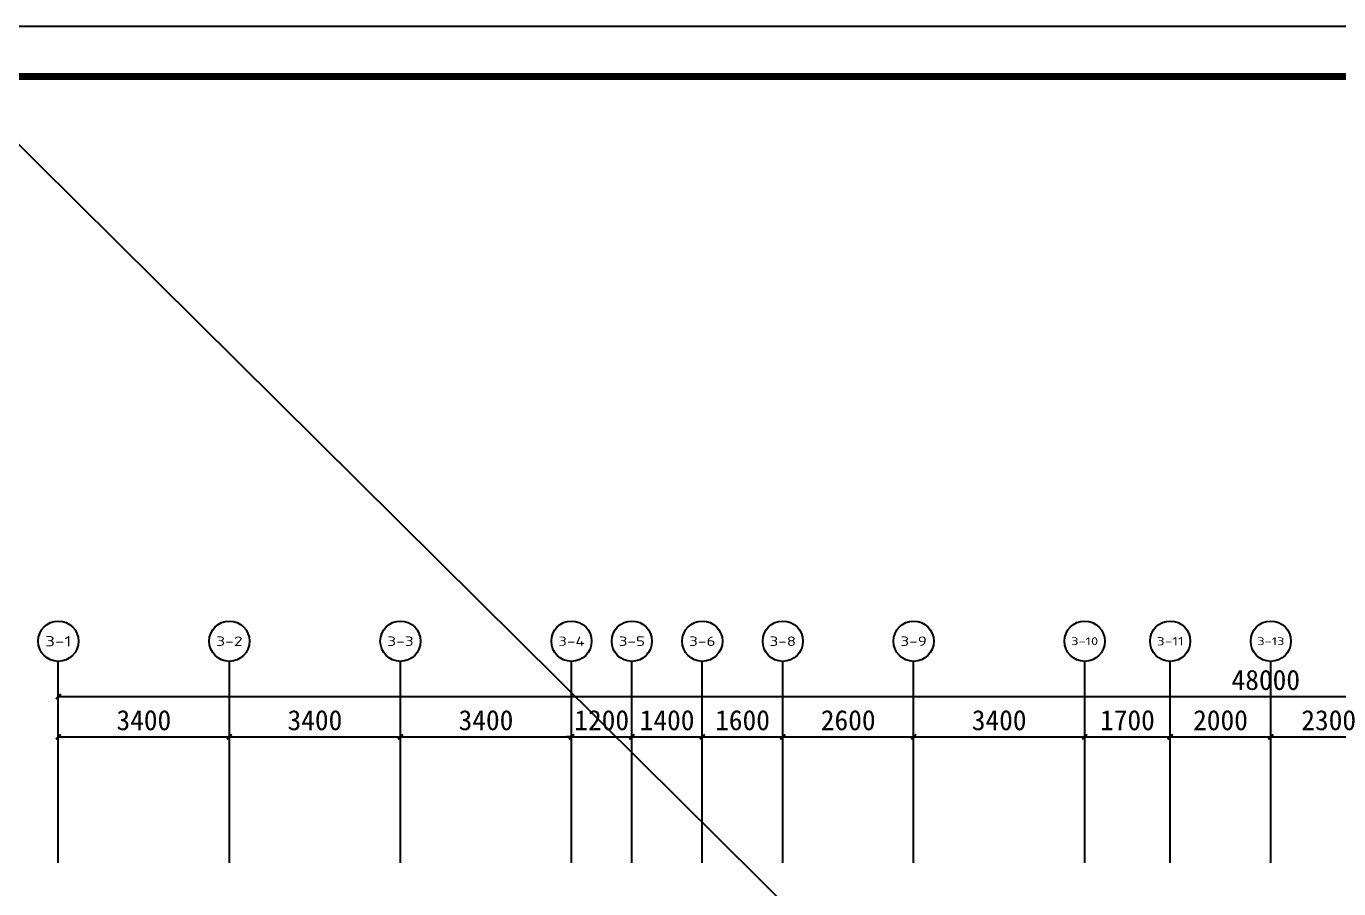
# Model space of a CAD drawing. Extents: x 2378699 to 2462834, y 1041771 to 1211756.
# Drawn here: x 2393799 to 2419886, y 1194603 to 1211738 of the extents above; entities that cross this region are included whole.
import ezdxf
from ezdxf.enums import TextEntityAlignment as Align

# ---------------------------------------------------------------- set-up
doc = ezdxf.new("R2010")
doc.units = 0
doc.header["$LTSCALE"] = 1000
doc.layers.get('0').update_dxf_attribs({"linetype": 'CONTINUOUS'})
doc.layers.get('Defpoints').update_dxf_attribs({"color": 6, "linetype": 'CONTINUOUS'})
for name, color, linetype in [('0p-洞填充', 1, 'CONTINUOUS'), ('AXIS', 3, 'CONTINUOUS'), ('AXIS_TEXT', 7, 'CONTINUOUS'), ('LABEL_FIXBOX_PM', 7, 'CONTINUOUS'), ('LABEL_TXT_PM', 1, 'CONTINUOUS')]:
    doc.layers.add(name, color=color, linetype=linetype)
doc.styles.add('_TCH_AXIS', font='tssdeng.shx', dxfattribs={"width": 0.7, "bigfont": 'tssdchn.shx'})
doc.styles.add('COMPLEX', font='COMPLEX')
doc.styles.add('LABEL_TXT_PM', font='pm_njadri_romans1.shx', dxfattribs={"width": 0.7, "bigfont": 'pm_njadri_hztxt.shx'})
doc.styles.add('黑体', font='simhei.ttf')
doc.dimstyles.new('_TCH_ARCH&&100', dxfattribs={"dimtxt": 400, "dimasz": 100, "dimexe": 250, "dimexo": 300, "dimgap": 126.25, "dimtad": 1, "dimdec": 0, "dimdsep": 46, "dimtxsty": '黑体', "dimblk": 'ARCHTICK', "dimcen": 0.09, "dimclrt": 7, "dimazin": 2, "dimtfac": 1, "dimtdec": 0, "dimtix": 1, "dimtmove": 2, "dimatfit": 3, "dimldrblk": 'ARCHTICK', "dimfxl": 0, "dimtolj": 1, "dimtzin": 0, "dimarcsym": 0})

# ---------------------------------------------------------------- blocks, each defined once
blk = doc.blocks.new('PMSheet_A1_20150113_5-3892016032414355901')
at = {"layer": 'LABEL_FIXBOX_PM'}
blk.add_lwpolyline([(0, 594), (841, 594), (841, 0), (0, 0)], close=True, dxfattribs=at)
at = {"layer": 'LABEL_FIXBOX_PM', "const_width": 1.4}
blk.add_lwpolyline([(831, 584), (25, 584), (25, 10), (831, 10)], close=True, dxfattribs=at)
at = {"layer": 'LABEL_TXT_PM', "style": 'LABEL_TXT_PM'}
for tag, height, width, p in [('修改图应说明理由', 4.5, 0.7, (788.35, 468.8)), ('出图章签名', 4.5, 0.7, (759.46, 338.09)), ('建设单位_U01', 4.5, 0.7, (800.9, 212.14)), ('建设单位', 4.5, 0.7, (800.9, 210.2)), ('建设单位_D01', 4.5, 0.7, (800.9, 207.4)), ('项目名称_U01', 4.5, 0.7, (800.9, 200.42)), ('项目名称', 4.5, 0.7, (800.9, 198.19)), ('项目名称_D01', 4.5, 0.7, (800.9, 195.3)), ('设计编号', 4.5, 0.6, (780.76, 187.9)), ('分项号', 4.5, 0.6, (820.26, 188)), ('项目经理', 4.5, 0.7, (780.26, 172)), ('项目经理签名', 4.5, 0.7, (810.18, 172.26)), ('审定', 4.5, 0.7, (780.26, 163.9)), ('审定签名', 4.5, 0.7, (810.18, 164.16)), ('审核', 4.5, 0.7, (780.26, 156)), ('审核签名', 4.5, 0.7, (810.18, 156.26)), ('项目负责', 4.5, 0.7, (780.26, 148)), ('项目负责签名', 4.5, 0.7, (810.18, 148.26)), ('专业负责', 4.5, 0.7, (780.26, 140)), ('专业负责签名', 4.5, 0.7, (810.18, 140.26)), ('校对', 4.5, 0.7, (780.26, 131.9)), ('校对签名', 4.5, 0.7, (810.18, 132.16)), ('设计', 4.5, 0.7, (780.26, 124)), ('设计签名', 4.5, 0.7, (810.18, 124.26)), ('绘制', 4.5, 0.7, (780.26, 115.9)), ('绘制签名', 4.5, 0.7, (810.18, 116.16)), ('方案_01', 4.5, 0.7, (780.26, 95.9)), ('方案_01签名', 4.5, 0.7, (810.18, 96.16)), ('方案_02', 4.5, 0.7, (780.26, 87.9)), ('方案_02签名', 4.5, 0.7, (810.18, 88.16)), ('方案_03', 4.5, 0.7, (780.29, 79.9)), ('方案_03签名', 4.5, 0.7, (810.2, 80.16)), ('方案_04', 4.5, 0.7, (780.26, 71.9)), ('方案_04签名', 4.5, 0.7, (810.18, 72.16)), ('图名_U02', 4.5, 0.7, (790.5, 60.2)), ('图名_U01', 4.5, 0.7, (790.5, 54.2)), ('图名', 4.5, 0.7, (790.5, 47.96)), ('图名_D01', 4.5, 0.7, (790.5, 42.4)), ('图名_D02', 4.5, 0.7, (790.5, 37)), ('图号', 3.5, 0.7, (760.97, 20.95)), ('图档号', 3.5, 0.7, (781.1, 20.95)), ('日期', 3.5, 0.7, (801.07, 20.95)), ('版本号', 3.5, 0.7, (820.27, 20.95))]:
    blk.add_attdef(tag, text='', height=height, dxfattribs=dict(at, width=width)).set_placement(p, align=Align.CENTER)
blk = doc.blocks.new('_ArchTick')
at = {"color": 0, "linetype": 'ByBlock', "const_width": 0.4}
blk.add_lwpolyline([(-0.5, -0.5), (0.5, 0.5)], dxfattribs=at)
blk = doc.blocks.new('*D77')
at = {"layer": 'AXIS', "color": 0, "lineweight": -2}
for p, q in [((2394436, 1195420), (2394436, 1197870)), ((2397836, 1195420), (2397836, 1197870)), ((2394436, 1197620), (2397836, 1197620))]:
    blk.add_line(p, q, dxfattribs=at)
at = {"layer": 'Defpoints', "color": 0}
for p in [(2397836, 1197620), (2394436, 1195120), (2397836, 1195120)]:
    blk.add_point(p, dxfattribs=at)
at = {"layer": 'AXIS', "color": 0, "lineweight": -2, "xscale": 100, "yscale": 100, "zscale": 100, "rotation": 180}
blk.add_blockref('_ArchTick', (2394436, 1197620), dxfattribs=at)
at = {"layer": 'AXIS', "color": 0, "lineweight": -2, "xscale": 100, "yscale": 100, "zscale": 100}
blk.add_blockref('_ArchTick', (2397836, 1197620), dxfattribs=at)
at = {"layer": 'AXIS', "color": 7, "insert": (2396136, 1197949), "char_height": 400, "attachment_point": 5, "style": '黑体'}
blk.add_mtext('\\A1;3400', dxfattribs=at)
blk = doc.blocks.new('*D78')
at = {"layer": 'AXIS', "color": 0, "lineweight": -2}
for p, q in [((2397836, 1195420), (2397836, 1197870)), ((2401236, 1195420), (2401236, 1197870)), ((2397836, 1197620), (2401236, 1197620))]:
    blk.add_line(p, q, dxfattribs=at)
at = {"layer": 'Defpoints', "color": 0}
for p in [(2401236, 1197620), (2397836, 1195120), (2401236, 1195120)]:
    blk.add_point(p, dxfattribs=at)
at = {"layer": 'AXIS', "color": 0, "lineweight": -2, "xscale": 100, "yscale": 100, "zscale": 100, "rotation": 180}
blk.add_blockref('_ArchTick', (2397836, 1197620), dxfattribs=at)
at = {"layer": 'AXIS', "color": 0, "lineweight": -2, "xscale": 100, "yscale": 100, "zscale": 100}
blk.add_blockref('_ArchTick', (2401236, 1197620), dxfattribs=at)
at = {"layer": 'AXIS', "color": 7, "insert": (2399536, 1197949), "char_height": 400, "attachment_point": 5, "style": '黑体'}
blk.add_mtext('\\A1;3400', dxfattribs=at)
blk = doc.blocks.new('*D79')
at = {"layer": 'AXIS', "color": 0, "lineweight": -2}
for p, q in [((2401236, 1195420), (2401236, 1197870)), ((2404636, 1195420), (2404636, 1197870)), ((2401236, 1197620), (2404636, 1197620))]:
    blk.add_line(p, q, dxfattribs=at)
at = {"layer": 'Defpoints', "color": 0}
for p in [(2404636, 1197620), (2401236, 1195120), (2404636, 1195120)]:
    blk.add_point(p, dxfattribs=at)
at = {"layer": 'AXIS', "color": 0, "lineweight": -2, "xscale": 100, "yscale": 100, "zscale": 100, "rotation": 180}
blk.add_blockref('_ArchTick', (2401236, 1197620), dxfattribs=at)
at = {"layer": 'AXIS', "color": 0, "lineweight": -2, "xscale": 100, "yscale": 100, "zscale": 100}
blk.add_blockref('_ArchTick', (2404636, 1197620), dxfattribs=at)
at = {"layer": 'AXIS', "color": 7, "insert": (2402936, 1197949), "char_height": 400, "attachment_point": 5, "style": '黑体'}
blk.add_mtext('\\A1;3400', dxfattribs=at)
blk = doc.blocks.new('*D80')
at = {"layer": 'AXIS', "color": 0, "lineweight": -2}
for p, q in [((2404636, 1195420), (2404636, 1197870)), ((2405836, 1195420), (2405836, 1197870)), ((2404636, 1197620), (2404536, 1197620)), ((2404636, 1197620), (2405836, 1197620)), ((2405836, 1197620), (2405936, 1197620))]:
    blk.add_line(p, q, dxfattribs=at)
at = {"layer": 'Defpoints', "color": 0}
for p in [(2405836, 1197620), (2404636, 1195120), (2405836, 1195120)]:
    blk.add_point(p, dxfattribs=at)
at = {"layer": 'AXIS', "color": 0, "lineweight": -2, "xscale": 100, "yscale": 100, "zscale": 100}
blk.add_blockref('_ArchTick', (2404636, 1197620), dxfattribs=at)
at = {"layer": 'AXIS', "color": 0, "lineweight": -2, "xscale": 100, "yscale": 100, "zscale": 100, "rotation": 180}
blk.add_blockref('_ArchTick', (2405836, 1197620), dxfattribs=at)
at = {"layer": 'AXIS', "color": 7, "insert": (2405236, 1197949), "char_height": 400, "attachment_point": 5, "style": '黑体'}
blk.add_mtext('\\A1;1200', dxfattribs=at)
blk = doc.blocks.new('*D81')
at = {"layer": 'AXIS', "color": 0, "lineweight": -2}
for p, q in [((2405836, 1195420), (2405836, 1197870)), ((2407236, 1195420), (2407236, 1197870)), ((2405836, 1197620), (2407236, 1197620))]:
    blk.add_line(p, q, dxfattribs=at)
at = {"layer": 'Defpoints', "color": 0}
for p in [(2407236, 1197620), (2405836, 1195120), (2407236, 1195120)]:
    blk.add_point(p, dxfattribs=at)
at = {"layer": 'AXIS', "color": 0, "lineweight": -2, "xscale": 100, "yscale": 100, "zscale": 100, "rotation": 180}
blk.add_blockref('_ArchTick', (2405836, 1197620), dxfattribs=at)
at = {"layer": 'AXIS', "color": 0, "lineweight": -2, "xscale": 100, "yscale": 100, "zscale": 100}
blk.add_blockref('_ArchTick', (2407236, 1197620), dxfattribs=at)
at = {"layer": 'AXIS', "color": 7, "insert": (2406536, 1197949), "char_height": 400, "attachment_point": 5, "style": '黑体'}
blk.add_mtext('\\A1;1400', dxfattribs=at)
blk = doc.blocks.new('*D82')
at = {"layer": 'AXIS', "color": 0, "lineweight": -2}
for p, q in [((2407236, 1195420), (2407236, 1197870)), ((2408836, 1195420), (2408836, 1197870)), ((2407236, 1197620), (2408836, 1197620))]:
    blk.add_line(p, q, dxfattribs=at)
at = {"layer": 'Defpoints', "color": 0}
for p in [(2408836, 1197620), (2407236, 1195120), (2408836, 1195120)]:
    blk.add_point(p, dxfattribs=at)
at = {"layer": 'AXIS', "color": 0, "lineweight": -2, "xscale": 100, "yscale": 100, "zscale": 100, "rotation": 180}
blk.add_blockref('_ArchTick', (2407236, 1197620), dxfattribs=at)
at = {"layer": 'AXIS', "color": 0, "lineweight": -2, "xscale": 100, "yscale": 100, "zscale": 100}
blk.add_blockref('_ArchTick', (2408836, 1197620), dxfattribs=at)
at = {"layer": 'AXIS', "color": 7, "insert": (2408036, 1197949), "char_height": 400, "attachment_point": 5, "style": '黑体'}
blk.add_mtext('\\A1;1600', dxfattribs=at)
blk = doc.blocks.new('*D83')
at = {"layer": 'AXIS', "color": 0, "lineweight": -2}
for p, q in [((2408836, 1195420), (2408836, 1197870)), ((2411436, 1195420), (2411436, 1197870)), ((2408836, 1197620), (2411436, 1197620))]:
    blk.add_line(p, q, dxfattribs=at)
at = {"layer": 'Defpoints', "color": 0}
for p in [(2411436, 1197620), (2408836, 1195120), (2411436, 1195120)]:
    blk.add_point(p, dxfattribs=at)
at = {"layer": 'AXIS', "color": 0, "lineweight": -2, "xscale": 100, "yscale": 100, "zscale": 100, "rotation": 180}
blk.add_blockref('_ArchTick', (2408836, 1197620), dxfattribs=at)
at = {"layer": 'AXIS', "color": 0, "lineweight": -2, "xscale": 100, "yscale": 100, "zscale": 100}
blk.add_blockref('_ArchTick', (2411436, 1197620), dxfattribs=at)
at = {"layer": 'AXIS', "color": 7, "insert": (2410136, 1197949), "char_height": 400, "attachment_point": 5, "style": '黑体'}
blk.add_mtext('\\A1;2600', dxfattribs=at)
blk = doc.blocks.new('*D84')
at = {"layer": 'AXIS', "color": 0, "lineweight": -2}
for p, q in [((2411436, 1195420), (2411436, 1197870)), ((2414836, 1195420), (2414836, 1197870)), ((2411436, 1197620), (2414836, 1197620))]:
    blk.add_line(p, q, dxfattribs=at)
at = {"layer": 'Defpoints', "color": 0}
for p in [(2414836, 1197620), (2411436, 1195120), (2414836, 1195120)]:
    blk.add_point(p, dxfattribs=at)
at = {"layer": 'AXIS', "color": 0, "lineweight": -2, "xscale": 100, "yscale": 100, "zscale": 100, "rotation": 180}
blk.add_blockref('_ArchTick', (2411436, 1197620), dxfattribs=at)
at = {"layer": 'AXIS', "color": 0, "lineweight": -2, "xscale": 100, "yscale": 100, "zscale": 100}
blk.add_blockref('_ArchTick', (2414836, 1197620), dxfattribs=at)
at = {"layer": 'AXIS', "color": 7, "insert": (2413136, 1197949), "char_height": 400, "attachment_point": 5, "style": '黑体'}
blk.add_mtext('\\A1;3400', dxfattribs=at)
blk = doc.blocks.new('*D85')
at = {"layer": 'AXIS', "color": 0, "lineweight": -2}
for p, q in [((2414836, 1195420), (2414836, 1197870)), ((2416536, 1195420), (2416536, 1197870)), ((2414836, 1197620), (2416536, 1197620))]:
    blk.add_line(p, q, dxfattribs=at)
at = {"layer": 'Defpoints', "color": 0}
for p in [(2416536, 1197620), (2414836, 1195120), (2416536, 1195120)]:
    blk.add_point(p, dxfattribs=at)
at = {"layer": 'AXIS', "color": 0, "lineweight": -2, "xscale": 100, "yscale": 100, "zscale": 100, "rotation": 180}
blk.add_blockref('_ArchTick', (2414836, 1197620), dxfattribs=at)
at = {"layer": 'AXIS', "color": 0, "lineweight": -2, "xscale": 100, "yscale": 100, "zscale": 100}
blk.add_blockref('_ArchTick', (2416536, 1197620), dxfattribs=at)
at = {"layer": 'AXIS', "color": 7, "insert": (2415686, 1197949), "char_height": 400, "attachment_point": 5, "style": '黑体'}
blk.add_mtext('\\A1;1700', dxfattribs=at)
blk = doc.blocks.new('*D86')
at = {"layer": 'AXIS', "color": 0, "lineweight": -2}
for p, q in [((2416536, 1195420), (2416536, 1197870)), ((2418536, 1195420), (2418536, 1197870)), ((2416536, 1197620), (2418536, 1197620))]:
    blk.add_line(p, q, dxfattribs=at)
at = {"layer": 'Defpoints', "color": 0}
for p in [(2418536, 1197620), (2416536, 1195120), (2418536, 1195120)]:
    blk.add_point(p, dxfattribs=at)
at = {"layer": 'AXIS', "color": 0, "lineweight": -2, "xscale": 100, "yscale": 100, "zscale": 100, "rotation": 180}
blk.add_blockref('_ArchTick', (2416536, 1197620), dxfattribs=at)
at = {"layer": 'AXIS', "color": 0, "lineweight": -2, "xscale": 100, "yscale": 100, "zscale": 100}
blk.add_blockref('_ArchTick', (2418536, 1197620), dxfattribs=at)
at = {"layer": 'AXIS', "color": 7, "insert": (2417536, 1197949), "char_height": 400, "attachment_point": 5, "style": '黑体'}
blk.add_mtext('\\A1;2000', dxfattribs=at)
blk = doc.blocks.new('*D87')
at = {"layer": 'AXIS', "color": 0, "lineweight": -2}
for p, q in [((2418536, 1195420), (2418536, 1197870)), ((2420836, 1195420), (2420836, 1197870)), ((2418536, 1197620), (2420836, 1197620))]:
    blk.add_line(p, q, dxfattribs=at)
at = {"layer": 'Defpoints', "color": 0}
for p in [(2420836, 1197620), (2418536, 1195120), (2420836, 1195120)]:
    blk.add_point(p, dxfattribs=at)
at = {"layer": 'AXIS', "color": 0, "lineweight": -2, "xscale": 100, "yscale": 100, "zscale": 100, "rotation": 180}
blk.add_blockref('_ArchTick', (2418536, 1197620), dxfattribs=at)
at = {"layer": 'AXIS', "color": 0, "lineweight": -2, "xscale": 100, "yscale": 100, "zscale": 100}
blk.add_blockref('_ArchTick', (2420836, 1197620), dxfattribs=at)
at = {"layer": 'AXIS', "color": 7, "insert": (2419686, 1197949), "char_height": 400, "attachment_point": 5, "style": '黑体'}
blk.add_mtext('\\A1;2300', dxfattribs=at)
blk = doc.blocks.new('*D95')
at = {"layer": 'AXIS', "color": 0, "lineweight": -2}
for p, q in [((2394436, 1195420), (2394436, 1198670)), ((2442436, 1195420), (2442436, 1198670)), ((2394436, 1198420), (2442436, 1198420))]:
    blk.add_line(p, q, dxfattribs=at)
at = {"layer": 'Defpoints', "color": 0}
for p in [(2442436, 1198420), (2394436, 1195120), (2442436, 1195120)]:
    blk.add_point(p, dxfattribs=at)
at = {"layer": 'AXIS', "color": 0, "lineweight": -2, "xscale": 100, "yscale": 100, "zscale": 100, "rotation": 180}
blk.add_blockref('_ArchTick', (2394436, 1198420), dxfattribs=at)
at = {"layer": 'AXIS', "color": 0, "lineweight": -2, "xscale": 100, "yscale": 100, "zscale": 100}
blk.add_blockref('_ArchTick', (2442436, 1198420), dxfattribs=at)
at = {"layer": 'AXIS', "color": 7, "insert": (2418436, 1198749), "char_height": 400, "attachment_point": 5, "style": '黑体'}
blk.add_mtext('\\A1;48000', dxfattribs=at)
blk = doc.blocks.new('_AXISO')
blk.add_circle((0, 0), 0.5)
at = {"layer": 'AXIS_TEXT', "style": 'COMPLEX', "width": 1.041667}
blk.add_attdef('A', text='', height=0.56, dxfattribs=at).set_placement((-0.25, -0.28), (0.25, -0.28), align=Align.FIT)

msp = doc.modelspace()

# ---------------------------------------------------------------- linework, layer by layer
at = {"layer": '0p-洞填充'}
msp.add_xline((2326194.3, 1276250.7), (0.71021575, -0.70398408), dxfattribs=at)
at = {"layer": 'AXIS'}
for p, q in [((2394436, 1195120.4), (2394436, 1199120.4)), ((2397836, 1195120.4), (2397836, 1199120.4)), ((2401236, 1195120.4), (2401236, 1199120.4)), ((2404636, 1195120.4), (2404636, 1199120.4)), ((2405836, 1195120.4), (2405836, 1199120.4)), ((2407236, 1195120.4), (2407236, 1199120.4)), ((2408836, 1195120.4), (2408836, 1199120.4)), ((2411436, 1195120.4), (2411436, 1199120.4)), ((2414836, 1195120.4), (2414836, 1199120.4)), ((2416536, 1195120.4), (2416536, 1199120.4)), ((2418536, 1195120.4), (2418536, 1199120.4))]:
    msp.add_line(p, q, dxfattribs=at)

# ---------------------------------------------------------------- block references
at = {"xscale": 100, "yscale": 100, "zscale": 100}
msp.add_blockref('PMSheet_A1_20150113_5-3892016032414355901', (2378716.3, 1152338.1), dxfattribs=at)
at = {"layer": 'AXIS'}
ref = msp.add_blockref('_AXISO', (2394436, 1199520.4), dxfattribs=dict(at, xscale=800, yscale=800, zscale=800))
ref.add_attrib('A', '3-1', dxfattribs={"layer": 'AXIS_TEXT', "height": 202.97, "style": '_TCH_AXIS', "width": 1.215584}).set_placement((2394175, 1199418.9), (2394696.9, 1199418.9), align=Align.FIT)
ref = msp.add_blockref('_AXISO', (2397836, 1199520.4), dxfattribs=dict(at, xscale=800, yscale=800, zscale=800))
ref.add_attrib('A', '3-2', dxfattribs={"layer": 'AXIS_TEXT', "height": 187.78, "style": '_TCH_AXIS', "width": 1.21746}).set_placement((2397572.2, 1199426.5), (2398099.8, 1199426.5), align=Align.FIT)
ref = msp.add_blockref('_AXISO', (2401236, 1199520.4), dxfattribs=dict(at, xscale=800, yscale=800, zscale=800))
ref.add_attrib('A', '3-3', dxfattribs={"layer": 'AXIS_TEXT', "height": 187.78, "style": '_TCH_AXIS', "width": 1.21746}).set_placement((2400972.2, 1199426.5), (2401499.8, 1199426.5), align=Align.FIT)
ref = msp.add_blockref('_AXISO', (2404636, 1199520.4), dxfattribs=dict(at, xscale=800, yscale=800, zscale=800))
ref.add_attrib('A', '3-4', dxfattribs={"layer": 'AXIS_TEXT', "height": 182.29, "style": '_TCH_AXIS', "width": 1.238095}).set_placement((2404371.2, 1199429.2), (2404900.7, 1199429.2), align=Align.FIT)
ref = msp.add_blockref('_AXISO', (2405836, 1199520.4), dxfattribs=dict(at, xscale=800, yscale=800, zscale=800))
ref.add_attrib('A', '3-5', dxfattribs={"layer": 'AXIS_TEXT', "height": 187.78, "style": '_TCH_AXIS', "width": 1.21746}).set_placement((2405572.2, 1199426.5), (2406099.8, 1199426.5), align=Align.FIT)
ref = msp.add_blockref('_AXISO', (2407236, 1199520.4), dxfattribs=dict(at, xscale=800, yscale=800, zscale=800))
ref.add_attrib('A', '3-6', dxfattribs={"layer": 'AXIS_TEXT', "height": 187.78, "style": '_TCH_AXIS', "width": 1.238095}).set_placement((2406972.2, 1199426.5), (2407499.8, 1199426.5), align=Align.FIT)
ref = msp.add_blockref('_AXISO', (2408836, 1199520.4), dxfattribs=dict(at, xscale=800, yscale=800, zscale=800))
ref.add_attrib('A', '3-8', dxfattribs={"layer": 'AXIS_TEXT', "height": 187.78, "style": '_TCH_AXIS', "width": 1.21746}).set_placement((2408572.2, 1199426.5), (2409099.8, 1199426.5), align=Align.FIT)
ref = msp.add_blockref('_AXISO', (2411436, 1199520.4), dxfattribs=dict(at, xscale=800, yscale=800, zscale=800))
ref.add_attrib('A', '3-9', dxfattribs={"layer": 'AXIS_TEXT', "height": 187.78, "style": '_TCH_AXIS', "width": 1.238095}).set_placement((2411172.2, 1199426.5), (2411699.8, 1199426.5), align=Align.FIT)
ref = msp.add_blockref('_AXISO', (2414836, 1199520.4), dxfattribs=dict(at, xscale=800, yscale=800, zscale=800))
ref.add_attrib('A', '3-10', dxfattribs={"layer": 'AXIS_TEXT', "height": 152.88, "style": '_TCH_AXIS', "width": 1.145238}).set_placement((2414566.6, 1199443.9), (2415105.3, 1199443.9), align=Align.FIT)
ref = msp.add_blockref('_AXISO', (2416536, 1199520.4), dxfattribs=dict(at, xscale=800, yscale=800, zscale=800))
ref.add_attrib('A', '3-11', dxfattribs={"layer": 'AXIS_TEXT', "height": 163.05, "style": '_TCH_AXIS', "width": 1.139048}).set_placement((2416268.1, 1199438.9), (2416803.8, 1199438.9), align=Align.FIT)
ref = msp.add_blockref('_AXISO', (2418536, 1199520.4), dxfattribs=dict(at, xscale=800, yscale=800, zscale=800))
ref.add_attrib('A', '3-13', dxfattribs={"layer": 'AXIS_TEXT', "height": 152.88, "style": '_TCH_AXIS', "width": 1.145238}).set_placement((2418266.6, 1199443.9), (2418805.3, 1199443.9), align=Align.FIT)

# ---------------------------------------------------------------- dimensions: what is measured, and where the dimension line sits
for p1, p2, distance, picture, middle in [((2394436, 1195120.4), (2442436, 1195120.4), 3300, '*D95', (2418436, 1198748.9)), ((2394436, 1195120.4), (2397836, 1195120.4), 2500, '*D77', (2396136, 1197948.9)), ((2397836, 1195120.4), (2401236, 1195120.4), 2500, '*D78', (2399536, 1197948.9)), ((2401236, 1195120.4), (2404636, 1195120.4), 2500, '*D79', (2402936, 1197948.9)), ((2404636, 1195120.4), (2405836, 1195120.4), 2500, '*D80', (2405236, 1197948.9)), ((2405836, 1195120.4), (2407236, 1195120.4), 2500, '*D81', (2406536, 1197948.9)), ((2407236, 1195120.4), (2408836, 1195120.4), 2500, '*D82', (2408036, 1197948.9)), ((2408836, 1195120.4), (2411436, 1195120.4), 2500, '*D83', (2410136, 1197948.9)), ((2411436, 1195120.4), (2414836, 1195120.4), 2500, '*D84', (2413136, 1197948.9)), ((2414836, 1195120.4), (2416536, 1195120.4), 2500, '*D85', (2415686, 1197948.9)), ((2416536, 1195120.4), (2418536, 1195120.4), 2500, '*D86', (2417536, 1197948.9)), ((2418536, 1195120.4), (2420836, 1195120.4), 2500, '*D87', (2419686, 1197948.9))]:
    dim = msp.add_aligned_dim(p1=p1, p2=p2, distance=distance, dimstyle='_TCH_ARCH&&100', dxfattribs=at)
    dim.commit()
    dim.dimension.update_dxf_attribs({"geometry": picture, "text_midpoint": middle})

doc.saveas('drawing.dxf')
